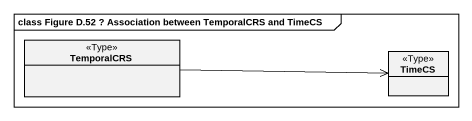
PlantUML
@startuml
mainframe class Figure D.52 ? Association between TemporalCRS and TimeCS
hide circle
hide empty members
class TemporalCRS <<Type>>
class TimeCS <<Type>>
TemporalCRS -right-> TimeCS
@enduml
